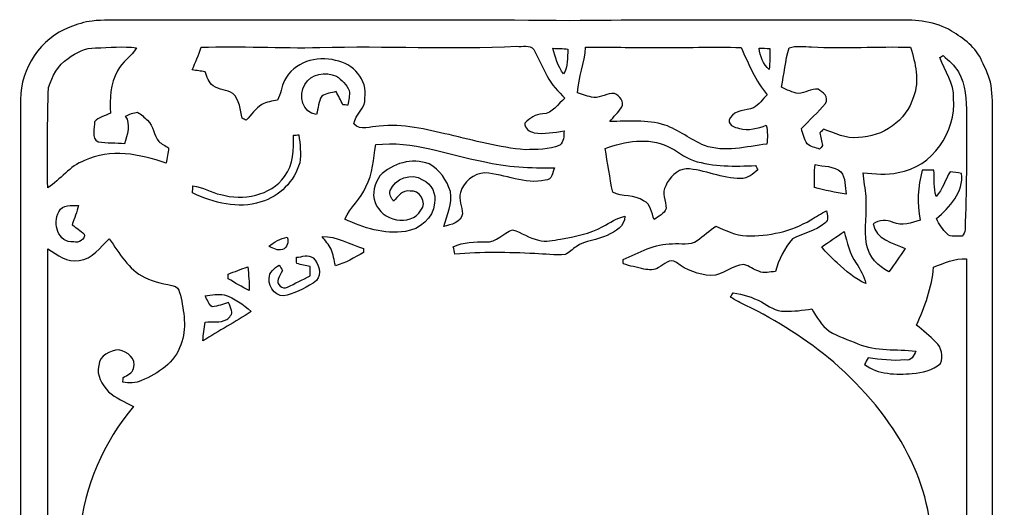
# Model space of a CAD drawing. Header units: centimetres. Extents: x -12.4 to 12.7, y -13 to 12.3.
# Drawn here: x -12.39 to 12.75, y -0.36 to 12.26 of the extents above; entities that cross this region are included whole.
import ezdxf

# ---------------------------------------------------------------- set-up
doc = ezdxf.new("R2010")
doc.units = ezdxf.units.CM
doc.header["$MEASUREMENT"] = 0
doc.layers.add('Camada 1', color=7, linetype='Continuous')

msp = doc.modelspace()

# ---------------------------------------------------------------- linework, layer by layer
at = {"layer": 'Camada 1', "color": 250}
for points, knots in [([(-10.51631, 12.22057), (-10.22809, 12.2495), (-9.93775, 12.24421), (-9.64847, 12.24456), (-9.64847, 12.24456), (-5.82683, 12.22904), (-2.00448, 12.25973), (1.81716, 12.22904), (1.81716, 12.22904), (4.63903, 12.25691), (7.4616, 12.23186), (10.28382, 12.24386), (10.28382, 12.24386), (10.75408, 12.25444), (11.25149, 12.21281), (11.66248, 11.96128), (11.66248, 11.96128), (11.97539, 11.77114), (12.29607, 11.53407), (12.44565, 11.18799), (12.44565, 11.18799), (12.54301, 10.98585), (12.64038, 10.77948), (12.68765, 10.55899), (12.68765, 10.55899), (12.74657, 10.02841), (12.71129, 9.49325), (12.71834, 8.96056), (12.71834, 8.96056), (12.71729, 1.72791), (12.71729, -5.5051), (12.71834, -12.73775), (12.71834, -12.73775), (12.73563, -12.9734), (12.39485, -12.88627), (12.26009, -12.91308), (12.26009, -12.91308), (4.14514, -12.91131), (-3.96981, -12.91026), (-12.08476, -12.91343), (-12.08476, -12.91343), (-12.19165, -12.91625), (-12.33734, -12.87956), (-12.34264, -12.74904), (-12.34264, -12.74904), (-12.3892, -12.27561), (-12.36063, -11.79865), (-12.36557, -11.32417), (-12.36557, -11.32417), (-12.3631, -4.15078), (-12.36698, 3.02295), (-12.3638, 10.19634), (-12.3638, 10.19634), (-12.36239, 10.99608), (-11.84487, 11.78066), (-11.09027, 12.06182), (-11.09027, 12.06182), (-10.90471, 12.13273), (-10.71421, 12.19517), (-10.51631, 12.22057), (-10.51631, 12.22057), (-10.51631, 12.22057), (-10.51631, 12.22057), (-10.51631, 12.22057)], [0, 0, 0, 0, 0.05882353, 0.05882353, 0.05882353, 0.05882353, 0.11764706, 0.11764706, 0.11764706, 0.11764706, 0.17647059, 0.17647059, 0.17647059, 0.17647059, 0.23529412, 0.23529412, 0.23529412, 0.23529412, 0.29411765, 0.29411765, 0.29411765, 0.29411765, 0.35294118, 0.35294118, 0.35294118, 0.35294118, 0.41176471, 0.41176471, 0.41176471, 0.41176471, 0.47058824, 0.47058824, 0.47058824, 0.47058824, 0.52941176, 0.52941176, 0.52941176, 0.52941176, 0.58823529, 0.58823529, 0.58823529, 0.58823529, 0.64705882, 0.64705882, 0.64705882, 0.64705882, 0.70588235, 0.70588235, 0.70588235, 0.70588235, 0.76470588, 0.76470588, 0.76470588, 0.76470588, 0.82352941, 0.82352941, 0.82352941, 0.82352941, 0.88235294, 0.88235294, 0.88235294, 0.88235294, 1, 1, 1, 1]), ([(-10.42423, 11.52631), (-10.6874, 11.53477), (-10.92764, 11.40919), (-11.13155, 11.25467), (-11.13155, 11.25467), (-11.40319, 11.09451), (-11.54042, 10.79077), (-11.64096, 10.50643), (-11.64096, 10.50643), (-11.66918, 9.64389), (-11.67871, 8.77782), (-11.66107, 7.91422), (-11.66107, 7.91422), (-11.3284, 8.128), (-11.09592, 8.48219), (-10.7121, 8.61836), (-10.7121, 8.61836), (-10.04676, 8.94644), (-9.27629, 8.78205), (-8.60707, 8.5538), (-8.60707, 8.5538), (-8.57285, 8.68257), (-8.55416, 8.81521), (-8.54146, 8.9475), (-8.54146, 8.9475), (-8.62647, 9.00007), (-8.71784, 9.04522), (-8.79369, 9.11084), (-8.79369, 9.11084), (-8.93127, 9.27171), (-8.92422, 9.51794), (-9.0872, 9.66082), (-9.0872, 9.66082), (-9.1694, 9.73208), (-9.24666, 9.81181), (-9.34085, 9.86719), (-9.34085, 9.86719), (-9.45092, 9.85802), (-9.55111, 9.81463), (-9.64918, 9.76842), (-9.64918, 9.76842), (-9.50313, 9.55216), (-9.59944, 9.28934), (-9.6714, 9.06357), (-9.6714, 9.06357), (-9.90141, 9.07803), (-10.13354, 9.07309), (-10.36179, 9.10272), (-10.36179, 9.10272), (-10.547, 9.19762), (-10.44011, 9.46185), (-10.45422, 9.6206), (-10.45422, 9.6206), (-10.34874, 9.74055), (-10.18222, 9.77336), (-10.04394, 9.84215), (-10.04394, 9.84215), (-10.06087, 10.2108), (-10.05452, 10.60909), (-9.85908, 10.93576), (-9.85908, 10.93576), (-9.73772, 11.16753), (-9.5063, 11.31041), (-9.36519, 11.52737), (-9.36519, 11.52737), (-9.71621, 11.57605), (-10.07216, 11.53513), (-10.42423, 11.52631), (-10.42423, 11.52631), (-10.42423, 11.52631), (-10.42423, 11.52631), (-10.42423, 11.52631)], [0, 0, 0, 0, 0.05263158, 0.05263158, 0.05263158, 0.05263158, 0.10526316, 0.10526316, 0.10526316, 0.10526316, 0.15789474, 0.15789474, 0.15789474, 0.15789474, 0.21052632, 0.21052632, 0.21052632, 0.21052632, 0.26315789, 0.26315789, 0.26315789, 0.26315789, 0.31578947, 0.31578947, 0.31578947, 0.31578947, 0.36842105, 0.36842105, 0.36842105, 0.36842105, 0.42105263, 0.42105263, 0.42105263, 0.42105263, 0.47368421, 0.47368421, 0.47368421, 0.47368421, 0.52631579, 0.52631579, 0.52631579, 0.52631579, 0.57894737, 0.57894737, 0.57894737, 0.57894737, 0.63157895, 0.63157895, 0.63157895, 0.63157895, 0.68421053, 0.68421053, 0.68421053, 0.68421053, 0.73684211, 0.73684211, 0.73684211, 0.73684211, 0.78947368, 0.78947368, 0.78947368, 0.78947368, 0.84210526, 0.84210526, 0.84210526, 0.84210526, 0.89473684, 0.89473684, 0.89473684, 0.89473684, 1, 1, 1, 1]), ([(-7.70114, 11.54359), (-7.75406, 11.33898), (-7.85671, 11.15483), (-7.93221, 10.95904), (-7.93221, 10.95904), (-7.82073, 10.94211), (-7.70925, 10.92729), (-7.59707, 10.91177), (-7.59707, 10.91177), (-7.54909, 10.78159), (-7.51346, 10.6299), (-7.38681, 10.55123), (-7.38681, 10.55123), (-7.24147, 10.43129), (-7.03368, 10.45281), (-6.88058, 10.35191), (-6.88058, 10.35191), (-6.71124, 10.18681), (-6.68902, 9.92964), (-6.63928, 9.71091), (-6.63928, 9.71091), (-6.60541, 9.69363), (-6.57154, 9.67599), (-6.53732, 9.65835), (-6.53732, 9.65835), (-6.40644, 9.7984), (-6.30061, 9.96879), (-6.13163, 10.06687), (-6.13163, 10.06687), (-6.01204, 10.13989), (-5.86669, 10.14554), (-5.73476, 10.18187), (-5.73476, 10.18187), (-5.63316, 10.33004), (-5.64197, 10.53006), (-5.5499, 10.68493), (-5.5499, 10.68493), (-5.31566, 11.15836), (-4.71734, 11.33687), (-4.23122, 11.20246), (-4.23122, 11.20246), (-3.78213, 11.13402), (-3.39654, 10.6994), (-3.47416, 10.23161), (-3.47416, 10.23161), (-3.45122, 9.96527), (-3.72604, 9.81569), (-3.7592, 9.56839), (-3.7592, 9.56839), (-3.5941, 9.37542), (-3.32211, 9.50348), (-3.11044, 9.50666), (-3.11044, 9.50666), (-2.49696, 9.5825), (-1.89689, 9.42199), (-1.30457, 9.28829), (-1.30457, 9.28829), (-0.65581, 9.13659), (-0.00917, 8.95526), (0.65758, 8.90058), (0.65758, 8.90058), (0.95603, 8.90517), (1.27353, 8.89741), (1.55399, 9.01665), (1.55399, 9.01665), (1.66723, 9.09779), (1.65347, 9.26077), (1.66511, 9.3853), (1.66511, 9.3853), (1.4097, 9.34861), (1.15111, 9.29605), (0.89288, 9.33803), (0.89288, 9.33803), (0.77117, 9.35672), (0.63994, 9.45056), (0.65264, 9.58709), (0.65264, 9.58709), (0.77576, 9.71479), (0.93169, 9.81992), (1.11372, 9.82557), (1.11372, 9.82557), (1.37089, 9.82345), (1.50036, 10.09509), (1.68734, 10.22667), (1.68734, 10.22667), (1.52047, 10.40624), (1.33174, 10.57346), (1.2252, 10.79888), (1.2252, 10.79888), (1.10384, 11.02431), (1.01071, 11.26419), (0.88194, 11.48539), (0.88194, 11.48539), (0.78599, 11.62473), (0.57785, 11.54324), (0.44203, 11.57076), (0.44203, 11.57076), (-1.25095, 11.47939), (-2.94569, 11.58946), (-4.63903, 11.53513), (-4.63903, 11.53513), (-5.65997, 11.51749), (-6.68055, 11.57711), (-7.70114, 11.54359), (-7.70114, 11.54359), (-7.70114, 11.54359), (-7.70114, 11.54359), (-7.70114, 11.54359)], [0, 0, 0, 0, 0.03571429, 0.03571429, 0.03571429, 0.03571429, 0.07142857, 0.07142857, 0.07142857, 0.07142857, 0.10714286, 0.10714286, 0.10714286, 0.10714286, 0.14285714, 0.14285714, 0.14285714, 0.14285714, 0.17857143, 0.17857143, 0.17857143, 0.17857143, 0.21428571, 0.21428571, 0.21428571, 0.21428571, 0.25, 0.25, 0.25, 0.25, 0.28571429, 0.28571429, 0.28571429, 0.28571429, 0.32142857, 0.32142857, 0.32142857, 0.32142857, 0.35714286, 0.35714286, 0.35714286, 0.35714286, 0.39285714, 0.39285714, 0.39285714, 0.39285714, 0.42857143, 0.42857143, 0.42857143, 0.42857143, 0.46428571, 0.46428571, 0.46428571, 0.46428571, 0.5, 0.5, 0.5, 0.5, 0.53571429, 0.53571429, 0.53571429, 0.53571429, 0.57142857, 0.57142857, 0.57142857, 0.57142857, 0.60714286, 0.60714286, 0.60714286, 0.60714286, 0.64285714, 0.64285714, 0.64285714, 0.64285714, 0.67857143, 0.67857143, 0.67857143, 0.67857143, 0.71428571, 0.71428571, 0.71428571, 0.71428571, 0.75, 0.75, 0.75, 0.75, 0.78571429, 0.78571429, 0.78571429, 0.78571429, 0.82142857, 0.82142857, 0.82142857, 0.82142857, 0.85714286, 0.85714286, 0.85714286, 0.85714286, 0.89285714, 0.89285714, 0.89285714, 0.89285714, 0.92857143, 0.92857143, 0.92857143, 0.92857143, 1, 1, 1, 1]), ([(2.21862, 11.54218), (2.19922, 11.14249), (2.03447, 10.76819), (2.00872, 10.37096), (2.00872, 10.37096), (2.14701, 10.32369), (2.28459, 10.26901), (2.43029, 10.24996), (2.43029, 10.24996), (2.61691, 10.23091), (2.78201, 10.36708), (2.96721, 10.35262), (2.96721, 10.35262), (3.09563, 10.29582), (3.22686, 10.13495), (3.14854, 9.99278), (3.14854, 9.99278), (3.06388, 9.85767), (2.94005, 9.75254), (2.84621, 9.62413), (2.84621, 9.62413), (3.31893, 9.63542), (3.80259, 9.67916), (4.26226, 9.53699), (4.26226, 9.53699), (4.62809, 9.41176), (4.93078, 9.15635), (5.28602, 9.00818), (5.28602, 9.00818), (5.80743, 8.82297), (6.36693, 8.98102), (6.89751, 9.04416), (6.89751, 9.04416), (6.91797, 9.20574), (6.91691, 9.36978), (6.88199, 9.52923), (6.88199, 9.52923), (6.66009, 9.45586), (6.42373, 9.3793), (6.18913, 9.45127), (6.18913, 9.45127), (6.06954, 9.46926), (5.84906, 9.54581), (5.95242, 9.72538), (5.95242, 9.72538), (6.08365, 9.93704), (6.35, 9.89824), (6.55249, 9.98044), (6.55249, 9.98044), (6.69572, 10.06052), (6.7878, 10.20445), (6.90774, 10.31346), (6.90774, 10.31346), (6.60083, 10.67117), (6.42867, 11.11321), (6.23252, 11.53583), (6.23252, 11.53583), (5.50157, 11.5637), (4.77026, 11.52349), (4.03931, 11.53477), (4.03931, 11.53477), (3.43218, 11.52772), (2.8254, 11.56053), (2.21862, 11.54218), (2.21862, 11.54218), (2.21862, 11.54218), (2.21862, 11.54218), (2.21862, 11.54218)], [0, 0, 0, 0, 0.05555556, 0.05555556, 0.05555556, 0.05555556, 0.11111111, 0.11111111, 0.11111111, 0.11111111, 0.16666667, 0.16666667, 0.16666667, 0.16666667, 0.22222222, 0.22222222, 0.22222222, 0.22222222, 0.27777778, 0.27777778, 0.27777778, 0.27777778, 0.33333333, 0.33333333, 0.33333333, 0.33333333, 0.38888889, 0.38888889, 0.38888889, 0.38888889, 0.44444444, 0.44444444, 0.44444444, 0.44444444, 0.5, 0.5, 0.5, 0.5, 0.55555556, 0.55555556, 0.55555556, 0.55555556, 0.61111111, 0.61111111, 0.61111111, 0.61111111, 0.66666667, 0.66666667, 0.66666667, 0.66666667, 0.72222222, 0.72222222, 0.72222222, 0.72222222, 0.77777778, 0.77777778, 0.77777778, 0.77777778, 0.83333333, 0.83333333, 0.83333333, 0.83333333, 0.88888889, 0.88888889, 0.88888889, 0.88888889, 1, 1, 1, 1]), ([(7.46972, 11.52913), (7.37023, 11.20105), (7.34871, 10.84933), (7.27393, 10.51313), (7.27393, 10.51313), (7.41609, 10.45069), (7.55579, 10.3692), (7.71313, 10.35191), (7.71313, 10.35191), (7.88846, 10.3572), (8.03804, 10.48526), (8.22007, 10.46021), (8.22007, 10.46021), (8.34743, 10.39319), (8.50583, 10.25349), (8.40916, 10.09297), (8.40916, 10.09297), (8.21937, 9.8619), (7.995, 9.66188), (7.78722, 9.44704), (7.78722, 9.44704), (7.83061, 9.31404), (7.8553, 9.16693), (7.93926, 9.05051), (7.93926, 9.05051), (8.02993, 8.97643), (8.15093, 8.9535), (8.25888, 8.91293), (8.25888, 8.91293), (8.28463, 8.94433), (8.31074, 8.97572), (8.3372, 9.00677), (8.3372, 9.00677), (8.31286, 9.11648), (8.28887, 9.2262), (8.26805, 9.33626), (8.26805, 9.33626), (8.29804, 9.36696), (8.32803, 9.39729), (8.35801, 9.42799), (8.35801, 9.42799), (8.65258, 9.33697), (8.93939, 9.16728), (9.25901, 9.21491), (9.25901, 9.21491), (9.88801, 9.22549), (10.49937, 9.65024), (10.67894, 10.26125), (10.67894, 10.26125), (10.84933, 10.68035), (10.72868, 11.12979), (10.60803, 11.54254), (10.60803, 11.54254), (9.75536, 11.57252), (8.90164, 11.49809), (8.04933, 11.55771), (8.04933, 11.55771), (7.85742, 11.54924), (7.65457, 11.59651), (7.46972, 11.52913), (7.46972, 11.52913), (7.46972, 11.52913), (7.46972, 11.52913), (7.46972, 11.52913)], [0, 0, 0, 0, 0.05882353, 0.05882353, 0.05882353, 0.05882353, 0.11764706, 0.11764706, 0.11764706, 0.11764706, 0.17647059, 0.17647059, 0.17647059, 0.17647059, 0.23529412, 0.23529412, 0.23529412, 0.23529412, 0.29411765, 0.29411765, 0.29411765, 0.29411765, 0.35294118, 0.35294118, 0.35294118, 0.35294118, 0.41176471, 0.41176471, 0.41176471, 0.41176471, 0.47058824, 0.47058824, 0.47058824, 0.47058824, 0.52941176, 0.52941176, 0.52941176, 0.52941176, 0.58823529, 0.58823529, 0.58823529, 0.58823529, 0.64705882, 0.64705882, 0.64705882, 0.64705882, 0.70588235, 0.70588235, 0.70588235, 0.70588235, 0.76470588, 0.76470588, 0.76470588, 0.76470588, 0.82352941, 0.82352941, 0.82352941, 0.82352941, 0.88235294, 0.88235294, 0.88235294, 0.88235294, 1, 1, 1, 1]), ([(1.37336, 11.51572), (1.43475, 11.28571), (1.50777, 11.05182), (1.64712, 10.85532), (1.64712, 10.85532), (1.77976, 11.04089), (1.74554, 11.27936), (1.76424, 11.49315), (1.76424, 11.49315), (1.63477, 11.51079), (1.50319, 11.51255), (1.37336, 11.51572), (1.37336, 11.51572), (1.37336, 11.51572), (1.37336, 11.51572), (1.37336, 11.51572)], [0, 0, 0, 0, 0.2, 0.2, 0.2, 0.2, 0.4, 0.4, 0.4, 0.4, 0.6, 0.6, 0.6, 0.6, 1, 1, 1, 1]), ([(6.69502, 11.51855), (6.72888, 11.31499), (6.8005, 11.10897), (6.9596, 10.96927), (6.9596, 10.96927), (6.97159, 11.14989), (6.97689, 11.33087), (6.97689, 11.51184), (6.97689, 11.51184), (6.88269, 11.51714), (6.78886, 11.51925), (6.69502, 11.51855), (6.69502, 11.51855), (6.69502, 11.51855), (6.69502, 11.51855), (6.69502, 11.51855)], [0, 0, 0, 0, 0.2, 0.2, 0.2, 0.2, 0.4, 0.4, 0.4, 0.4, 0.6, 0.6, 0.6, 0.6, 1, 1, 1, 1]), ([(11.36121, 11.27584), (11.49421, 10.93082), (11.72951, 10.61226), (11.71646, 10.22562), (11.71646, 10.22562), (11.78489, 9.36343), (11.16859, 8.44691), (10.28947, 8.31286), (10.28947, 8.31286), (9.99173, 8.22995), (9.68481, 8.28816), (9.38283, 8.29945), (9.38283, 8.29945), (9.38777, 8.09378), (9.45409, 7.89552), (9.45727, 7.68914), (9.45727, 7.68914), (9.48725, 7.2771), (9.4047, 6.86294), (9.47138, 6.45266), (9.47138, 6.45266), (9.53488, 6.14186), (9.76454, 5.88645), (10.04817, 5.75345), (10.04817, 5.75345), (10.19563, 5.94748), (10.33463, 6.14786), (10.46868, 6.35176), (10.46868, 6.35176), (10.15048, 6.49393), (9.71268, 6.58566), (9.64177, 6.98959), (9.64177, 6.98959), (9.80017, 7.08307), (9.98679, 7.09895), (10.15824, 7.02557), (10.15824, 7.02557), (10.38366, 6.91868), (10.63096, 7.01499), (10.85144, 7.0866), (10.85144, 7.0866), (10.77031, 7.51205), (10.79006, 7.95232), (10.90612, 8.36965), (10.90612, 8.36965), (11.00737, 8.37389), (11.10862, 8.37565), (11.21022, 8.37247), (11.21022, 8.37247), (11.23174, 8.1467), (11.18941, 7.91386), (11.26878, 7.6962), (11.26878, 7.6962), (11.43247, 7.87964), (11.50161, 8.12024), (11.62403, 8.32908), (11.62403, 8.32908), (11.72069, 8.31674), (11.82158, 8.30333), (11.91966, 8.28992), (11.91966, 8.28992), (11.98845, 7.80062), (11.60674, 7.41927), (11.27584, 7.12188), (11.27584, 7.12188), (11.33934, 6.97512), (11.43564, 6.84495), (11.54748, 6.73171), (11.54748, 6.73171), (11.6399, 6.61952), (11.81417, 6.69396), (11.93588, 6.66609), (11.93588, 6.66609), (11.98174, 6.71336), (12.00891, 6.77616), (12.01138, 6.84212), (12.01138, 6.84212), (12.05089, 7.8299), (12.0523, 8.81909), (12.04948, 9.80757), (12.04948, 9.80757), (12.04595, 10.1787), (12.03854, 10.5791), (11.84099, 10.90683), (11.84099, 10.90683), (11.74256, 11.07475), (11.58875, 11.19752), (11.45046, 11.33016), (11.45046, 11.33016), (11.42824, 11.31676), (11.38343, 11.28959), (11.36121, 11.27584), (11.36121, 11.27584), (11.36121, 11.27584), (11.36121, 11.27584), (11.36121, 11.27584)], [0, 0, 0, 0, 0.04, 0.04, 0.04, 0.04, 0.08, 0.08, 0.08, 0.08, 0.12, 0.12, 0.12, 0.12, 0.16, 0.16, 0.16, 0.16, 0.2, 0.2, 0.2, 0.2, 0.24, 0.24, 0.24, 0.24, 0.28, 0.28, 0.28, 0.28, 0.32, 0.32, 0.32, 0.32, 0.36, 0.36, 0.36, 0.36, 0.4, 0.4, 0.4, 0.4, 0.44, 0.44, 0.44, 0.44, 0.48, 0.48, 0.48, 0.48, 0.52, 0.52, 0.52, 0.52, 0.56, 0.56, 0.56, 0.56, 0.6, 0.6, 0.6, 0.6, 0.64, 0.64, 0.64, 0.64, 0.68, 0.68, 0.68, 0.68, 0.72, 0.72, 0.72, 0.72, 0.76, 0.76, 0.76, 0.76, 0.8, 0.8, 0.8, 0.8, 0.84, 0.84, 0.84, 0.84, 0.88, 0.88, 0.88, 0.88, 0.92, 0.92, 0.92, 0.92, 1, 1, 1, 1]), ([(-5.02461, 10.58192), (-5.19571, 10.30605), (-5.09587, 9.84109), (-4.72475, 9.81004), (-4.72475, 9.81004), (-4.67854, 9.96703), (-4.68101, 10.14483), (-4.58646, 10.28277), (-4.58646, 10.28277), (-4.48063, 10.35932), (-4.34164, 10.36496), (-4.22063, 10.39883), (-4.22063, 10.39883), (-4.15678, 10.287), (-4.09928, 10.17129), (-4.04142, 10.05593), (-4.04142, 10.05593), (-4.01073, 10.05487), (-3.95005, 10.05346), (-3.91936, 10.0524), (-3.91936, 10.0524), (-3.89079, 10.17552), (-3.86997, 10.30076), (-3.87738, 10.42776), (-3.87738, 10.42776), (-3.95464, 10.57487), (-4.06718, 10.71104), (-4.21217, 10.79571), (-4.21217, 10.79571), (-4.48239, 10.91882), (-4.87433, 10.8645), (-5.02461, 10.58192), (-5.02461, 10.58192), (-5.02461, 10.58192), (-5.02461, 10.58192), (-5.02461, 10.58192)], [0, 0, 0, 0, 0.1, 0.1, 0.1, 0.1, 0.2, 0.2, 0.2, 0.2, 0.3, 0.3, 0.3, 0.3, 0.4, 0.4, 0.4, 0.4, 0.5, 0.5, 0.5, 0.5, 0.6, 0.6, 0.6, 0.6, 0.7, 0.7, 0.7, 0.7, 0.8, 0.8, 0.8, 0.8, 1, 1, 1, 1]), ([(-5.32059, 9.27488), (-5.30648, 8.91293), (-5.31883, 8.51076), (-5.54672, 8.21055), (-5.54672, 8.21055), (-5.91467, 7.70925), (-6.62093, 7.57767), (-7.19455, 7.74206), (-7.19455, 7.74206), (-7.44326, 7.79039), (-7.66057, 7.93997), (-7.91386, 7.96784), (-7.91386, 7.96784), (-7.91669, 7.90787), (-7.91951, 7.84754), (-7.92233, 7.78722), (-7.92233, 7.78722), (-7.3787, 7.52722), (-6.75111, 7.36071), (-6.15703, 7.55297), (-6.15703, 7.55297), (-5.67902, 7.68879), (-5.29661, 8.08708), (-5.1562, 8.5598), (-5.1562, 8.5598), (-5.12022, 8.79898), (-5.14632, 9.04346), (-5.18301, 9.28123), (-5.18301, 9.28123), (-5.21758, 9.27982), (-5.28638, 9.27664), (-5.32059, 9.27488), (-5.32059, 9.27488), (-5.32059, 9.27488), (-5.32059, 9.27488), (-5.32059, 9.27488)], [0, 0, 0, 0, 0.1, 0.1, 0.1, 0.1, 0.2, 0.2, 0.2, 0.2, 0.3, 0.3, 0.3, 0.3, 0.4, 0.4, 0.4, 0.4, 0.5, 0.5, 0.5, 0.5, 0.6, 0.6, 0.6, 0.6, 0.7, 0.7, 0.7, 0.7, 0.8, 0.8, 0.8, 0.8, 1, 1, 1, 1]), ([(-3.19511, 9.03111), (-3.25438, 8.66316), (-3.2706, 8.27758), (-3.44946, 7.94138), (-3.44946, 7.94138), (-3.57999, 7.63023), (-3.85198, 7.4108), (-3.99697, 7.10988), (-3.99697, 7.10988), (-3.51155, 6.88199), (-2.97497, 6.70736), (-2.4317, 6.79379), (-2.4317, 6.79379), (-2.06269, 6.8393), (-1.70674, 7.12999), (-1.67781, 7.51734), (-1.67781, 7.51734), (-1.63019, 7.76041), (-1.75225, 8.02922), (-1.9879, 8.1213), (-1.9879, 8.1213), (-2.26589, 8.31885), (-2.71357, 8.16116), (-2.82011, 7.84366), (-2.82011, 7.84366), (-2.86103, 7.74453), (-2.78518, 7.65387), (-2.74003, 7.57167), (-2.74003, 7.57167), (-2.61902, 7.68703), (-2.51107, 7.87188), (-2.31105, 7.8299), (-2.31105, 7.8299), (-2.06692, 7.88176), (-1.85596, 7.52687), (-2.02777, 7.33742), (-2.02777, 7.33742), (-2.29694, 6.88516), (-3.06176, 7.07284), (-3.20887, 7.54062), (-3.20887, 7.54062), (-3.30729, 7.76746), (-3.21874, 8.02922), (-3.09033, 8.22572), (-3.09033, 8.22572), (-2.76719, 8.54816), (-2.25884, 8.70761), (-1.82069, 8.53264), (-1.82069, 8.53264), (-1.54058, 8.39011), (-1.36137, 8.11001), (-1.26718, 7.81932), (-1.26718, 7.81932), (-1.20721, 7.50429), (-1.35714, 7.21501), (-1.43792, 6.92115), (-1.43792, 6.92115), (-1.25801, 6.9663), (-0.98954, 7.01746), (-0.95603, 7.24288), (-0.95603, 7.24288), (-0.96238, 7.42985), (-1.06574, 7.60942), (-1.01, 7.80027), (-1.01, 7.80027), (-0.92322, 8.0712), (-0.67239, 8.29098), (-0.37888, 8.30157), (-0.37888, 8.30157), (0.14534, 8.27299), (0.65123, 7.98724), (1.18075, 8.11601), (1.18075, 8.11601), (1.35784, 8.11953), (1.36701, 8.31321), (1.41781, 8.43562), (1.41781, 8.43562), (0.80151, 8.41904), (0.18309, 8.45538), (-0.4191, 8.59402), (-0.4191, 8.59402), (-1.33703, 8.76829), (-2.24614, 9.144), (-3.19511, 9.03111), (-3.19511, 9.03111), (-3.19511, 9.03111), (-3.19511, 9.03111), (-3.19511, 9.03111)], [0, 0, 0, 0, 0.04347826, 0.04347826, 0.04347826, 0.04347826, 0.08695652, 0.08695652, 0.08695652, 0.08695652, 0.13043478, 0.13043478, 0.13043478, 0.13043478, 0.17391304, 0.17391304, 0.17391304, 0.17391304, 0.2173913, 0.2173913, 0.2173913, 0.2173913, 0.26086957, 0.26086957, 0.26086957, 0.26086957, 0.30434783, 0.30434783, 0.30434783, 0.30434783, 0.34782609, 0.34782609, 0.34782609, 0.34782609, 0.39130435, 0.39130435, 0.39130435, 0.39130435, 0.43478261, 0.43478261, 0.43478261, 0.43478261, 0.47826087, 0.47826087, 0.47826087, 0.47826087, 0.52173913, 0.52173913, 0.52173913, 0.52173913, 0.56521739, 0.56521739, 0.56521739, 0.56521739, 0.60869565, 0.60869565, 0.60869565, 0.60869565, 0.65217391, 0.65217391, 0.65217391, 0.65217391, 0.69565217, 0.69565217, 0.69565217, 0.69565217, 0.73913043, 0.73913043, 0.73913043, 0.73913043, 0.7826087, 0.7826087, 0.7826087, 0.7826087, 0.82608696, 0.82608696, 0.82608696, 0.82608696, 0.86956522, 0.86956522, 0.86956522, 0.86956522, 0.91304348, 0.91304348, 0.91304348, 0.91304348, 1, 1, 1, 1]), ([(2.72486, 8.93198), (2.78553, 8.55486), (2.84692, 8.17774), (2.91888, 7.80309), (2.91888, 7.80309), (3.16653, 7.67256), (3.48121, 7.75406), (3.71757, 7.58225), (3.71757, 7.58225), (3.91195, 7.50182), (3.91478, 7.26581), (3.98815, 7.09789), (3.98815, 7.09789), (4.09963, 7.17903), (4.24744, 7.2457), (4.29824, 7.38329), (4.29824, 7.38329), (4.29542, 7.57802), (4.17759, 7.78722), (4.28696, 7.97172), (4.28696, 7.97172), (4.38714, 8.18197), (4.57059, 8.38482), (4.81506, 8.41057), (4.81506, 8.41057), (5.29625, 8.38517), (5.74005, 8.15269), (6.22547, 8.15305), (6.22547, 8.15305), (6.40292, 8.1534), (6.53697, 8.27476), (6.66468, 8.37988), (6.66468, 8.37988), (6.64457, 8.41728), (6.62517, 8.45432), (6.60576, 8.49171), (6.60576, 8.49171), (6.0706, 8.46737), (5.51991, 8.45891), (5.00274, 8.61977), (5.00274, 8.61977), (4.76074, 8.69562), (4.578, 8.88682), (4.3434, 8.9789), (4.3434, 8.9789), (3.83152, 9.22937), (3.23779, 9.11754), (2.72486, 8.93198), (2.72486, 8.93198), (2.72486, 8.93198), (2.72486, 8.93198), (2.72486, 8.93198)], [0, 0, 0, 0, 0.07142857, 0.07142857, 0.07142857, 0.07142857, 0.14285714, 0.14285714, 0.14285714, 0.14285714, 0.21428571, 0.21428571, 0.21428571, 0.21428571, 0.28571429, 0.28571429, 0.28571429, 0.28571429, 0.35714286, 0.35714286, 0.35714286, 0.35714286, 0.42857143, 0.42857143, 0.42857143, 0.42857143, 0.5, 0.5, 0.5, 0.5, 0.57142857, 0.57142857, 0.57142857, 0.57142857, 0.64285714, 0.64285714, 0.64285714, 0.64285714, 0.71428571, 0.71428571, 0.71428571, 0.71428571, 0.78571429, 0.78571429, 0.78571429, 0.78571429, 0.85714286, 0.85714286, 0.85714286, 0.85714286, 1, 1, 1, 1]), ([(8.1407, 8.51606), (8.11177, 8.32062), (8.12729, 8.12236), (8.12447, 7.92515), (8.12447, 7.92515), (8.39188, 7.84895), (8.66563, 7.79639), (8.93974, 7.75194), (8.93974, 7.75194), (8.91999, 7.94738), (8.92775, 8.16892), (8.80992, 8.33296), (8.80992, 8.33296), (8.62542, 8.48572), (8.36119, 8.46631), (8.1407, 8.51606), (8.1407, 8.51606), (8.1407, 8.51606), (8.1407, 8.51606), (8.1407, 8.51606)], [0, 0, 0, 0, 0.16666667, 0.16666667, 0.16666667, 0.16666667, 0.33333333, 0.33333333, 0.33333333, 0.33333333, 0.5, 0.5, 0.5, 0.5, 0.66666667, 0.66666667, 0.66666667, 0.66666667, 1, 1, 1, 1]), ([(-11.37356, 7.29968), (-11.54924, 7.0037), (-11.39225, 6.48441), (-10.98938, 6.52604), (-10.98938, 6.52604), (-10.88284, 6.4703), (-10.66835, 6.59694), (-10.72092, 6.72183), (-10.72092, 6.72183), (-10.81264, 6.81531), (-10.92623, 6.88446), (-11.0303, 6.96348), (-11.0303, 6.96348), (-10.9728, 7.12929), (-10.90683, 7.29262), (-10.86661, 7.46407), (-10.86661, 7.46407), (-11.04547, 7.4609), (-11.2843, 7.49512), (-11.37356, 7.29968), (-11.37356, 7.29968), (-11.37356, 7.29968), (-11.37356, 7.29968), (-11.37356, 7.29968)], [0, 0, 0, 0, 0.14285714, 0.14285714, 0.14285714, 0.14285714, 0.28571429, 0.28571429, 0.28571429, 0.28571429, 0.42857143, 0.42857143, 0.42857143, 0.42857143, 0.57142857, 0.57142857, 0.57142857, 0.57142857, 0.71428571, 0.71428571, 0.71428571, 0.71428571, 1, 1, 1, 1]), ([(8.02852, 7.08801), (7.53181, 6.79097), (6.94408, 6.66397), (6.36905, 6.68055), (6.36905, 6.68055), (6.08648, 6.68126), (5.83706, 6.82484), (5.58094, 6.92326), (5.58094, 6.92326), (5.4102, 6.81567), (5.26415, 6.67597), (5.10187, 6.55779), (5.10187, 6.55779), (4.91737, 6.42197), (4.67395, 6.49993), (4.4637, 6.47277), (4.4637, 6.47277), (4.0065, 6.48229), (3.59869, 6.24628), (3.19334, 6.06919), (3.19334, 6.06919), (3.19334, 6.04061), (3.19334, 5.98417), (3.1937, 5.95595), (3.1937, 5.95595), (3.36762, 5.89915), (3.54718, 5.86281), (3.72569, 5.82224), (3.72569, 5.82224), (3.85092, 5.79684), (3.99556, 5.78379), (4.10528, 5.86105), (4.10528, 5.86105), (4.24956, 5.93443), (4.38785, 6.11928), (4.5653, 5.98734), (4.5653, 5.98734), (4.82388, 5.79402), (5.13009, 5.67231), (5.455, 5.65291), (5.455, 5.65291), (5.76474, 5.65891), (5.99934, 5.91996), (6.3059, 5.93619), (6.3059, 5.93619), (6.44278, 5.90268), (6.55602, 5.80672), (6.69008, 5.76262), (6.69008, 5.76262), (6.82413, 5.6963), (6.97865, 5.75239), (7.12082, 5.75486), (7.12082, 5.75486), (7.20055, 6.06637), (7.34836, 6.35706), (7.56073, 6.59836), (7.56073, 6.59836), (7.83519, 6.73947), (8.15199, 6.8072), (8.39541, 7.00405), (8.39541, 7.00405), (8.50265, 7.08237), (8.46243, 7.21677), (8.43456, 7.32402), (8.43456, 7.32402), (8.29663, 7.24958), (8.16187, 7.17021), (8.02852, 7.08801), (8.02852, 7.08801), (8.02852, 7.08801), (8.02852, 7.08801), (8.02852, 7.08801)], [0, 0, 0, 0, 0.05263158, 0.05263158, 0.05263158, 0.05263158, 0.10526316, 0.10526316, 0.10526316, 0.10526316, 0.15789474, 0.15789474, 0.15789474, 0.15789474, 0.21052632, 0.21052632, 0.21052632, 0.21052632, 0.26315789, 0.26315789, 0.26315789, 0.26315789, 0.31578947, 0.31578947, 0.31578947, 0.31578947, 0.36842105, 0.36842105, 0.36842105, 0.36842105, 0.42105263, 0.42105263, 0.42105263, 0.42105263, 0.47368421, 0.47368421, 0.47368421, 0.47368421, 0.52631579, 0.52631579, 0.52631579, 0.52631579, 0.57894737, 0.57894737, 0.57894737, 0.57894737, 0.63157895, 0.63157895, 0.63157895, 0.63157895, 0.68421053, 0.68421053, 0.68421053, 0.68421053, 0.73684211, 0.73684211, 0.73684211, 0.73684211, 0.78947368, 0.78947368, 0.78947368, 0.78947368, 0.84210526, 0.84210526, 0.84210526, 0.84210526, 0.89473684, 0.89473684, 0.89473684, 0.89473684, 1, 1, 1, 1]), ([(2.66347, 6.9155), (2.32657, 6.73206), (1.94557, 6.65868), (1.57198, 6.5913), (1.57198, 6.5913), (1.38571, 6.56555), (1.19309, 6.50134), (1.00648, 6.56766), (1.00648, 6.56766), (0.76623, 6.61423), (0.56586, 6.76628), (0.33443, 6.8326), (0.33443, 6.8326), (0.09349, 6.75957), (-0.07832, 6.50346), (-0.35525, 6.52145), (-0.35525, 6.52145), (-0.63994, 6.52886), (-0.93098, 6.51792), (-1.19345, 6.39621), (-1.19345, 6.39621), (-1.18075, 6.33307), (-1.16699, 6.26957), (-1.15323, 6.20642), (-1.15323, 6.20642), (-0.46673, 6.26427), (0.22331, 6.25157), (0.91087, 6.22088), (0.91087, 6.22088), (1.17087, 6.21065), (1.43051, 6.16797), (1.69157, 6.1976), (1.69157, 6.1976), (1.79705, 6.24699), (1.87607, 6.3373), (1.9745, 6.39798), (1.9745, 6.39798), (2.21227, 6.56943), (2.5213, 6.56237), (2.77883, 6.69078), (2.77883, 6.69078), (2.98309, 6.79274), (3.24273, 6.91868), (3.22898, 7.18502), (3.22898, 7.18502), (3.02154, 7.13705), (2.84551, 7.01746), (2.66347, 6.9155), (2.66347, 6.9155), (2.66347, 6.9155), (2.66347, 6.9155), (2.66347, 6.9155)], [0, 0, 0, 0, 0.07142857, 0.07142857, 0.07142857, 0.07142857, 0.14285714, 0.14285714, 0.14285714, 0.14285714, 0.21428571, 0.21428571, 0.21428571, 0.21428571, 0.28571429, 0.28571429, 0.28571429, 0.28571429, 0.35714286, 0.35714286, 0.35714286, 0.35714286, 0.42857143, 0.42857143, 0.42857143, 0.42857143, 0.5, 0.5, 0.5, 0.5, 0.57142857, 0.57142857, 0.57142857, 0.57142857, 0.64285714, 0.64285714, 0.64285714, 0.64285714, 0.71428571, 0.71428571, 0.71428571, 0.71428571, 0.78571429, 0.78571429, 0.78571429, 0.78571429, 0.85714286, 0.85714286, 0.85714286, 0.85714286, 1, 1, 1, 1]), ([(8.3118, 6.3948), (8.42363, 6.23605), (8.57321, 6.11117), (8.71361, 5.97923), (8.71361, 5.97923), (8.93727, 5.77286), (9.1694, 5.56084), (9.45515, 5.44548), (9.45515, 5.44548), (9.40717, 5.63739), (9.31369, 5.81201), (9.19939, 5.97112), (9.19939, 5.97112), (9.02617, 6.21242), (8.97925, 6.51298), (8.89106, 6.78956), (8.89106, 6.78956), (8.69844, 6.65692), (8.50653, 6.52357), (8.3118, 6.3948), (8.3118, 6.3948), (8.3118, 6.3948), (8.3118, 6.3948), (8.3118, 6.3948)], [0, 0, 0, 0, 0.14285714, 0.14285714, 0.14285714, 0.14285714, 0.28571429, 0.28571429, 0.28571429, 0.28571429, 0.42857143, 0.42857143, 0.42857143, 0.42857143, 0.57142857, 0.57142857, 0.57142857, 0.57142857, 0.71428571, 0.71428571, 0.71428571, 0.71428571, 1, 1, 1, 1]), ([(-10.84968, 6.0385), (-11.16259, 5.98452), (-11.41201, 6.18913), (-11.6586, 6.33942), (-11.6586, 6.33942), (-11.66389, 1.54093), (-11.65154, -3.25967), (-11.66566, -8.0578), (-11.66566, -8.0578), (-11.51361, -8.02358), (-11.35556, -7.99394), (-11.21586, -7.92268), (-11.21586, -7.92268), (-11.15519, -7.80415), (-11.13684, -7.67009), (-11.09874, -7.54415), (-11.09874, -7.54415), (-10.99326, -7.55862), (-10.88849, -7.57167), (-10.78301, -7.58825), (-10.78301, -7.58825), (-10.71845, -7.69514), (-10.70645, -7.86765), (-10.56181, -7.89058), (-10.56181, -7.89058), (-10.33145, -7.93468), (-10.09403, -7.9308), (-9.86508, -7.98301), (-9.86508, -7.98301), (-9.68939, -8.14282), (-9.58356, -8.3626), (-9.46009, -8.56298), (-9.46009, -8.56298), (-9.35919, -8.71291), (-9.34649, -8.89635), (-9.27982, -9.06039), (-9.27982, -9.06039), (-9.0611, -8.9027), (-8.90341, -8.66987), (-8.66175, -8.54322), (-8.66175, -8.54322), (-8.50794, -8.77358), (-8.36048, -9.01947), (-8.11036, -9.15952), (-8.11036, -9.15952), (-8.11389, -9.24278), (-8.12094, -9.40894), (-8.12482, -9.49184), (-8.12482, -9.49184), (-7.85389, -9.40294), (-7.56955, -9.3405), (-7.2831, -9.36625), (-7.2831, -9.36625), (-7.20478, -9.33662), (-7.09013, -9.398), (-7.01499, -9.33944), (-7.01499, -9.33944), (-6.92679, -9.20715), (-6.93949, -9.03076), (-6.84883, -8.90094), (-6.84883, -8.90094), (-6.73982, -8.81803), (-6.57613, -8.8519), (-6.46642, -8.91681), (-6.46642, -8.91681), (-6.37399, -9.04134), (-6.41138, -9.22338), (-6.34859, -9.36378), (-6.34859, -9.36378), (-6.24946, -9.41564), (-6.13516, -9.43081), (-6.03638, -9.48443), (-6.03638, -9.48443), (-5.92349, -9.61178), (-5.83988, -9.76101), (-5.74393, -9.90141), (-5.74393, -9.90141), (-5.58624, -9.83368), (-5.43736, -9.74796), (-5.29449, -9.65341), (-5.29449, -9.65341), (-5.38692, -9.55922), (-5.47088, -9.45762), (-5.5432, -9.34755), (-5.5432, -9.34755), (-5.37916, -9.2202), (-5.17419, -9.14929), (-5.03908, -8.9849), (-5.03908, -8.9849), (-4.94877, -8.85331), (-4.75897, -8.7316), (-4.78684, -8.54816), (-4.78684, -8.54816), (-4.90573, -8.40458), (-5.10575, -8.37494), (-5.27015, -8.31144), (-5.27015, -8.31144), (-5.47546, -8.25041), (-5.66914, -8.15869), (-5.8607, -8.06485), (-5.8607, -8.06485), (-6.65021, -7.69549), (-7.42421, -7.26899), (-8.08531, -6.69502), (-8.08531, -6.69502), (-8.46984, -6.40045), (-8.84555, -6.0893), (-9.15141, -5.71112), (-9.15141, -5.71112), (-10.30887, -4.45206), (-11.04194, -2.71039), (-10.82499, -0.98249), (-10.82499, -0.98249), (-10.73856, 0.21696), (-10.20163, 1.35502), (-9.44739, 2.2793), (-9.44739, 2.2793), (-9.67176, 2.38972), (-9.90282, 2.49379), (-10.09544, 2.65642), (-10.09544, 2.65642), (-10.24784, 2.84515), (-10.41788, 3.07622), (-10.34027, 3.33657), (-10.34027, 3.33657), (-10.32792, 3.58987), (-10.04676, 3.72604), (-9.82133, 3.73274), (-9.82133, 3.73274), (-9.60826, 3.70346), (-9.35567, 3.50591), (-9.44951, 3.25931), (-9.44951, 3.25931), (-9.46538, 3.12455), (-9.61249, 3.08645), (-9.71056, 3.02472), (-9.71056, 3.02472), (-9.71409, 2.99332), (-9.72079, 2.93123), (-9.72432, 2.90019), (-9.72432, 2.90019), (-9.56239, 2.88431), (-9.39024, 2.86773), (-9.2396, 2.94252), (-9.2396, 2.94252), (-8.81803, 3.12737), (-8.37494, 3.40889), (-8.22784, 3.86997), (-8.22784, 3.86997), (-8.06379, 4.28061), (-8.14564, 4.73392), (-8.2363, 5.15161), (-8.2363, 5.15161), (-8.26452, 5.22922), (-8.28428, 5.32553), (-8.35907, 5.37139), (-8.35907, 5.37139), (-8.62506, 5.44759), (-8.90976, 5.47088), (-9.15599, 5.60705), (-9.15599, 5.60705), (-9.57897, 5.80602), (-9.8104, 6.23464), (-10.07075, 6.59765), (-10.07075, 6.59765), (-10.30499, 6.38387), (-10.51066, 6.08048), (-10.84968, 6.0385), (-10.84968, 6.0385), (-10.84968, 6.0385), (-10.84968, 6.0385), (-10.84968, 6.0385)], [0, 0, 0, 0, 0.02272727, 0.02272727, 0.02272727, 0.02272727, 0.04545455, 0.04545455, 0.04545455, 0.04545455, 0.06818182, 0.06818182, 0.06818182, 0.06818182, 0.09090909, 0.09090909, 0.09090909, 0.09090909, 0.11363636, 0.11363636, 0.11363636, 0.11363636, 0.13636364, 0.13636364, 0.13636364, 0.13636364, 0.15909091, 0.15909091, 0.15909091, 0.15909091, 0.18181818, 0.18181818, 0.18181818, 0.18181818, 0.20454545, 0.20454545, 0.20454545, 0.20454545, 0.22727273, 0.22727273, 0.22727273, 0.22727273, 0.25, 0.25, 0.25, 0.25, 0.27272727, 0.27272727, 0.27272727, 0.27272727, 0.29545455, 0.29545455, 0.29545455, 0.29545455, 0.31818182, 0.31818182, 0.31818182, 0.31818182, 0.34090909, 0.34090909, 0.34090909, 0.34090909, 0.36363636, 0.36363636, 0.36363636, 0.36363636, 0.38636364, 0.38636364, 0.38636364, 0.38636364, 0.40909091, 0.40909091, 0.40909091, 0.40909091, 0.43181818, 0.43181818, 0.43181818, 0.43181818, 0.45454545, 0.45454545, 0.45454545, 0.45454545, 0.47727273, 0.47727273, 0.47727273, 0.47727273, 0.5, 0.5, 0.5, 0.5, 0.52272727, 0.52272727, 0.52272727, 0.52272727, 0.54545455, 0.54545455, 0.54545455, 0.54545455, 0.56818182, 0.56818182, 0.56818182, 0.56818182, 0.59090909, 0.59090909, 0.59090909, 0.59090909, 0.61363636, 0.61363636, 0.61363636, 0.61363636, 0.63636364, 0.63636364, 0.63636364, 0.63636364, 0.65909091, 0.65909091, 0.65909091, 0.65909091, 0.68181818, 0.68181818, 0.68181818, 0.68181818, 0.70454545, 0.70454545, 0.70454545, 0.70454545, 0.72727273, 0.72727273, 0.72727273, 0.72727273, 0.75, 0.75, 0.75, 0.75, 0.77272727, 0.77272727, 0.77272727, 0.77272727, 0.79545455, 0.79545455, 0.79545455, 0.79545455, 0.81818182, 0.81818182, 0.81818182, 0.81818182, 0.84090909, 0.84090909, 0.84090909, 0.84090909, 0.86363636, 0.86363636, 0.86363636, 0.86363636, 0.88636364, 0.88636364, 0.88636364, 0.88636364, 0.90909091, 0.90909091, 0.90909091, 0.90909091, 0.93181818, 0.93181818, 0.93181818, 0.93181818, 0.95454545, 0.95454545, 0.95454545, 0.95454545, 1, 1, 1, 1]), ([(-5.95242, 6.40962), (-5.84623, 6.35035), (-5.73264, 6.28897), (-5.60317, 6.32142), (-5.60317, 6.32142), (-5.48781, 6.37505), (-5.42572, 6.52216), (-5.4804, 6.64034), (-5.4804, 6.64034), (-5.6575, 6.61388), (-5.81413, 6.51863), (-5.95242, 6.40962), (-5.95242, 6.40962), (-5.95242, 6.40962), (-5.95242, 6.40962), (-5.95242, 6.40962)], [0, 0, 0, 0, 0.2, 0.2, 0.2, 0.2, 0.4, 0.4, 0.4, 0.4, 0.6, 0.6, 0.6, 0.6, 1, 1, 1, 1]), ([(-4.57906, 6.66009), (-4.50144, 6.55108), (-4.40408, 6.45477), (-4.34552, 6.33307), (-4.34552, 6.33307), (-4.28872, 6.19725), (-4.27038, 6.04979), (-4.23686, 5.90691), (-4.23686, 5.90691), (-3.97369, 5.97006), (-3.74862, 6.12387), (-3.51049, 6.24452), (-3.51049, 6.24452), (-3.51049, 6.27098), (-3.51049, 6.32389), (-3.51049, 6.35071), (-3.51049, 6.35071), (-3.86186, 6.46642), (-4.20088, 6.66679), (-4.57906, 6.66009), (-4.57906, 6.66009), (-4.57906, 6.66009), (-4.57906, 6.66009), (-4.57906, 6.66009)], [0, 0, 0, 0, 0.14285714, 0.14285714, 0.14285714, 0.14285714, 0.28571429, 0.28571429, 0.28571429, 0.28571429, 0.42857143, 0.42857143, 0.42857143, 0.42857143, 0.57142857, 0.57142857, 0.57142857, 0.57142857, 0.71428571, 0.71428571, 0.71428571, 0.71428571, 1, 1, 1, 1]), ([(-5.24228, 6.12387), (-5.24016, 6.06954), (-5.23804, 6.01486), (-5.23593, 5.96053), (-5.23593, 5.96053), (-5.12022, 5.93619), (-5.0038, 5.91326), (-4.88738, 5.88927), (-4.88738, 5.88927), (-4.88703, 5.82789), (-4.88632, 5.70477), (-4.88632, 5.64339), (-4.88632, 5.64339), (-5.08388, 5.54849), (-5.27932, 5.44901), (-5.47652, 5.35376), (-5.47652, 5.35376), (-5.60141, 5.28179), (-5.76827, 5.43242), (-5.71571, 5.56366), (-5.71571, 5.56366), (-5.68748, 5.64021), (-5.64233, 5.70936), (-5.60246, 5.78026), (-5.60246, 5.78026), (-5.62998, 5.82754), (-5.65785, 5.87481), (-5.68501, 5.92208), (-5.68501, 5.92208), (-5.80743, 5.84447), (-5.95277, 5.73758), (-5.94572, 5.57565), (-5.94572, 5.57565), (-5.97676, 5.33118), (-5.73087, 5.05742), (-5.4797, 5.14385), (-5.4797, 5.14385), (-5.2137, 5.23452), (-4.95265, 5.35164), (-4.72793, 5.52274), (-4.72793, 5.52274), (-4.57129, 5.6956), (-4.66407, 5.96265), (-4.81295, 6.10658), (-4.81295, 6.10658), (-4.93148, 6.21277), (-5.10152, 6.13163), (-5.24228, 6.12387), (-5.24228, 6.12387), (-5.24228, 6.12387), (-5.24228, 6.12387), (-5.24228, 6.12387)], [0, 0, 0, 0, 0.07142857, 0.07142857, 0.07142857, 0.07142857, 0.14285714, 0.14285714, 0.14285714, 0.14285714, 0.21428571, 0.21428571, 0.21428571, 0.21428571, 0.28571429, 0.28571429, 0.28571429, 0.28571429, 0.35714286, 0.35714286, 0.35714286, 0.35714286, 0.42857143, 0.42857143, 0.42857143, 0.42857143, 0.5, 0.5, 0.5, 0.5, 0.57142857, 0.57142857, 0.57142857, 0.57142857, 0.64285714, 0.64285714, 0.64285714, 0.64285714, 0.71428571, 0.71428571, 0.71428571, 0.71428571, 0.78571429, 0.78571429, 0.78571429, 0.78571429, 0.85714286, 0.85714286, 0.85714286, 0.85714286, 1, 1, 1, 1]), ([(11.19611, 5.86634), (11.1633, 5.34211), (10.96716, 4.85422), (10.7629, 4.37762), (10.7629, 4.37762), (10.93082, 4.23404), (11.10015, 4.09222), (11.2589, 3.93806), (11.2589, 3.93806), (11.40072, 3.80048), (11.46563, 3.56835), (11.37603, 3.38702), (11.37603, 3.38702), (11.18694, 3.20146), (10.90436, 3.15348), (10.65142, 3.12279), (10.65142, 3.12279), (10.23232, 3.09633), (9.76524, 3.09104), (9.41493, 3.36127), (9.41493, 3.36127), (9.44704, 3.41806), (9.47984, 3.47416), (9.5123, 3.5306), (9.5123, 3.5306), (9.82662, 3.49003), (10.14412, 3.43853), (10.46198, 3.48262), (10.46198, 3.48262), (10.63449, 3.43147), (10.68493, 3.59622), (10.7442, 3.70417), (10.7442, 3.70417), (10.24643, 3.76237), (9.71726, 3.69323), (9.24525, 3.89608), (9.24525, 3.89608), (8.99654, 3.99909), (8.73584, 4.07776), (8.50477, 4.21887), (8.50477, 4.21887), (8.30615, 4.36527), (8.17951, 4.58294), (8.05674, 4.79213), (8.05674, 4.79213), (7.82461, 4.75686), (7.59072, 4.72793), (7.35612, 4.73322), (7.35612, 4.73322), (7.12576, 4.71417), (6.9469, 4.87645), (6.75569, 4.97134), (6.75569, 4.97134), (6.53062, 5.09693), (6.2805, 5.17066), (6.0265, 5.20876), (6.0265, 5.20876), (6.01063, 5.18019), (5.97853, 5.12339), (5.96265, 5.09517), (5.96265, 5.09517), (6.08683, 5.01544), (6.21841, 4.94841), (6.35106, 4.8835), (6.35106, 4.8835), (7.16739, 4.49545), (7.92727, 3.9945), (8.62365, 3.41983), (8.62365, 3.41983), (9.39024, 2.73861), (10.08451, 1.95439), (10.54312, 1.03046), (10.54312, 1.03046), (11.37955, -0.5521), (11.36015, -2.52695), (10.55723, -4.11868), (10.55723, -4.11868), (10.3251, -4.54554), (10.06863, -4.96041), (9.76912, -5.34353), (9.76912, -5.34353), (9.13412, -6.12069), (8.36224, -6.7818), (7.52299, -7.32931), (7.52299, -7.32931), (6.94302, -7.72548), (6.28967, -7.99006), (5.66596, -8.3058), (5.66596, -8.3058), (5.80743, -8.58767), (6.11223, -8.71537), (6.31719, -8.93974), (6.31719, -8.93974), (6.23358, -9.02406), (6.14645, -9.10484), (6.06249, -9.18916), (6.06249, -9.18916), (6.23605, -9.27312), (6.42267, -9.33238), (6.58883, -9.43257), (6.58883, -9.43257), (6.5338, -9.54722), (6.47982, -9.66223), (6.44031, -9.78323), (6.44031, -9.78323), (6.58918, -9.73772), (6.7885, -9.7342), (6.89681, -9.60332), (6.89681, -9.60332), (6.95784, -9.33238), (6.91233, -9.04169), (6.9917, -8.77288), (6.9917, -8.77288), (7.07037, -8.54851), (7.18326, -8.33826), (7.28521, -8.12412), (7.28521, -8.12412), (7.44432, -8.10225), (7.62564, -8.13999), (7.76958, -8.06626), (7.76958, -8.06626), (7.8419, -7.9054), (7.8172, -7.71878), (7.84789, -7.54874), (7.84789, -7.54874), (7.98513, -7.54839), (8.25888, -7.54768), (8.39611, -7.54733), (8.39611, -7.54733), (8.43562, -7.6962), (8.45538, -7.84825), (8.47513, -8.00135), (8.47513, -8.00135), (8.82227, -8.03804), (9.17328, -8.02816), (9.52041, -8.06944), (9.52041, -8.06944), (9.61178, -8.08284), (9.64988, -8.17633), (9.69786, -8.24301), (9.69786, -8.24301), (9.92505, -8.6166), (10.22738, -8.98243), (10.23126, -9.44351), (10.23126, -9.44351), (10.35861, -9.35002), (10.46692, -9.23431), (10.57416, -9.11966), (10.57416, -9.11966), (10.48561, -9.00536), (10.39566, -8.89176), (10.32263, -8.76723), (10.32263, -8.76723), (10.46127, -8.67904), (10.62037, -8.61695), (10.73256, -8.49242), (10.73256, -8.49242), (10.92835, -8.2931), (11.03701, -8.02569), (11.24197, -7.83414), (11.24197, -7.83414), (11.49526, -8.11177), (11.63249, -8.53123), (12.01208, -8.67269), (12.01208, -8.67269), (12.06394, -8.11142), (12.0463, -7.54733), (12.04807, -6.985), (12.04807, -6.985), (12.0456, -2.6289), (12.04912, 1.72685), (12.0463, 6.08295), (12.0463, 6.08295), (11.74644, 6.10376), (11.46634, 5.97923), (11.19611, 5.86634), (11.19611, 5.86634), (11.19611, 5.86634), (11.19611, 5.86634), (11.19611, 5.86634)], [0, 0, 0, 0, 0.02173913, 0.02173913, 0.02173913, 0.02173913, 0.04347826, 0.04347826, 0.04347826, 0.04347826, 0.06521739, 0.06521739, 0.06521739, 0.06521739, 0.08695652, 0.08695652, 0.08695652, 0.08695652, 0.10869565, 0.10869565, 0.10869565, 0.10869565, 0.13043478, 0.13043478, 0.13043478, 0.13043478, 0.15217391, 0.15217391, 0.15217391, 0.15217391, 0.17391304, 0.17391304, 0.17391304, 0.17391304, 0.19565217, 0.19565217, 0.19565217, 0.19565217, 0.2173913, 0.2173913, 0.2173913, 0.2173913, 0.23913043, 0.23913043, 0.23913043, 0.23913043, 0.26086957, 0.26086957, 0.26086957, 0.26086957, 0.2826087, 0.2826087, 0.2826087, 0.2826087, 0.30434783, 0.30434783, 0.30434783, 0.30434783, 0.32608696, 0.32608696, 0.32608696, 0.32608696, 0.34782609, 0.34782609, 0.34782609, 0.34782609, 0.36956522, 0.36956522, 0.36956522, 0.36956522, 0.39130435, 0.39130435, 0.39130435, 0.39130435, 0.41304348, 0.41304348, 0.41304348, 0.41304348, 0.43478261, 0.43478261, 0.43478261, 0.43478261, 0.45652174, 0.45652174, 0.45652174, 0.45652174, 0.47826087, 0.47826087, 0.47826087, 0.47826087, 0.5, 0.5, 0.5, 0.5, 0.52173913, 0.52173913, 0.52173913, 0.52173913, 0.54347826, 0.54347826, 0.54347826, 0.54347826, 0.56521739, 0.56521739, 0.56521739, 0.56521739, 0.58695652, 0.58695652, 0.58695652, 0.58695652, 0.60869565, 0.60869565, 0.60869565, 0.60869565, 0.63043478, 0.63043478, 0.63043478, 0.63043478, 0.65217391, 0.65217391, 0.65217391, 0.65217391, 0.67391304, 0.67391304, 0.67391304, 0.67391304, 0.69565217, 0.69565217, 0.69565217, 0.69565217, 0.7173913, 0.7173913, 0.7173913, 0.7173913, 0.73913043, 0.73913043, 0.73913043, 0.73913043, 0.76086957, 0.76086957, 0.76086957, 0.76086957, 0.7826087, 0.7826087, 0.7826087, 0.7826087, 0.80434783, 0.80434783, 0.80434783, 0.80434783, 0.82608696, 0.82608696, 0.82608696, 0.82608696, 0.84782609, 0.84782609, 0.84782609, 0.84782609, 0.86956522, 0.86956522, 0.86956522, 0.86956522, 0.89130435, 0.89130435, 0.89130435, 0.89130435, 0.91304348, 0.91304348, 0.91304348, 0.91304348, 0.93478261, 0.93478261, 0.93478261, 0.93478261, 0.95652174, 0.95652174, 0.95652174, 0.95652174, 1, 1, 1, 1]), ([(-7.00334, 5.68501), (-7.00334, 5.65609), (-7.00334, 5.59858), (-7.00334, 5.56966), (-7.00334, 5.56966), (-6.82484, 5.46523), (-6.64669, 5.35905), (-6.45971, 5.26944), (-6.45971, 5.26944), (-6.45971, 5.47194), (-6.47488, 5.67408), (-6.50064, 5.87481), (-6.50064, 5.87481), (-6.67067, 5.81801), (-6.83895, 5.75592), (-7.00334, 5.68501), (-7.00334, 5.68501), (-7.00334, 5.68501), (-7.00334, 5.68501), (-7.00334, 5.68501)], [0, 0, 0, 0, 0.16666667, 0.16666667, 0.16666667, 0.16666667, 0.33333333, 0.33333333, 0.33333333, 0.33333333, 0.5, 0.5, 0.5, 0.5, 0.66666667, 0.66666667, 0.66666667, 0.66666667, 1, 1, 1, 1]), ([(-7.59566, 5.13292), (-7.54662, 5.03132), (-7.50641, 4.91807), (-7.41645, 4.84364), (-7.41645, 4.84364), (-7.27004, 4.85599), (-7.13599, 4.92619), (-6.99276, 4.95476), (-6.99276, 4.95476), (-6.96524, 4.88809), (-6.93455, 4.82247), (-6.9148, 4.75262), (-6.9148, 4.75262), (-6.88022, 4.65631), (-6.97512, 4.57517), (-7.04074, 4.51873), (-7.04074, 4.51873), (-7.20937, 4.42348), (-7.41398, 4.47851), (-7.59883, 4.45311), (-7.59883, 4.45311), (-7.62141, 4.29154), (-7.6514, 4.13032), (-7.65457, 3.96699), (-7.65457, 3.96699), (-7.24429, 4.22557), (-6.82237, 4.4637), (-6.41209, 4.72228), (-6.41209, 4.72228), (-6.60823, 4.9149), (-6.84283, 5.06801), (-7.10353, 5.15655), (-7.10353, 5.15655), (-7.26652, 5.18619), (-7.43338, 5.15408), (-7.59566, 5.13292), (-7.59566, 5.13292), (-7.59566, 5.13292), (-7.59566, 5.13292), (-7.59566, 5.13292)], [0, 0, 0, 0, 0.09090909, 0.09090909, 0.09090909, 0.09090909, 0.18181818, 0.18181818, 0.18181818, 0.18181818, 0.27272727, 0.27272727, 0.27272727, 0.27272727, 0.36363636, 0.36363636, 0.36363636, 0.36363636, 0.45454545, 0.45454545, 0.45454545, 0.45454545, 0.54545455, 0.54545455, 0.54545455, 0.54545455, 0.63636364, 0.63636364, 0.63636364, 0.63636364, 0.72727273, 0.72727273, 0.72727273, 0.72727273, 0.81818182, 0.81818182, 0.81818182, 0.81818182, 1, 1, 1, 1])]:
    msp.add_open_spline(points, degree=3, knots=knots, dxfattribs=at)

doc.saveas('drawing.dxf')
